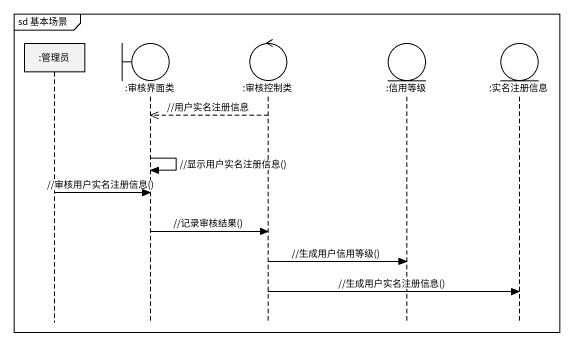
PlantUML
@startuml
mainframe sd 基本场景
hide footbox
participant ":管理员" as 管理员
boundary ":审核界面类" as 审核界面类
control ":审核控制类" as 审核控制类
entity ":信用等级" as 信用等级
entity ":实名注册信息" as 实名注册信息

审核控制类 -->> 审核界面类 : //用户实名注册信息
审核界面类 -> 审核界面类 : //显示用户实名注册信息()
管理员 -> 审核界面类 : //审核用户实名注册信息()
审核界面类 -> 审核控制类 : //记录审核结果()
审核控制类 -> 信用等级 : //生成用户信用等级()
审核控制类 -> 实名注册信息 : //生成用户实名注册信息()
@enduml
